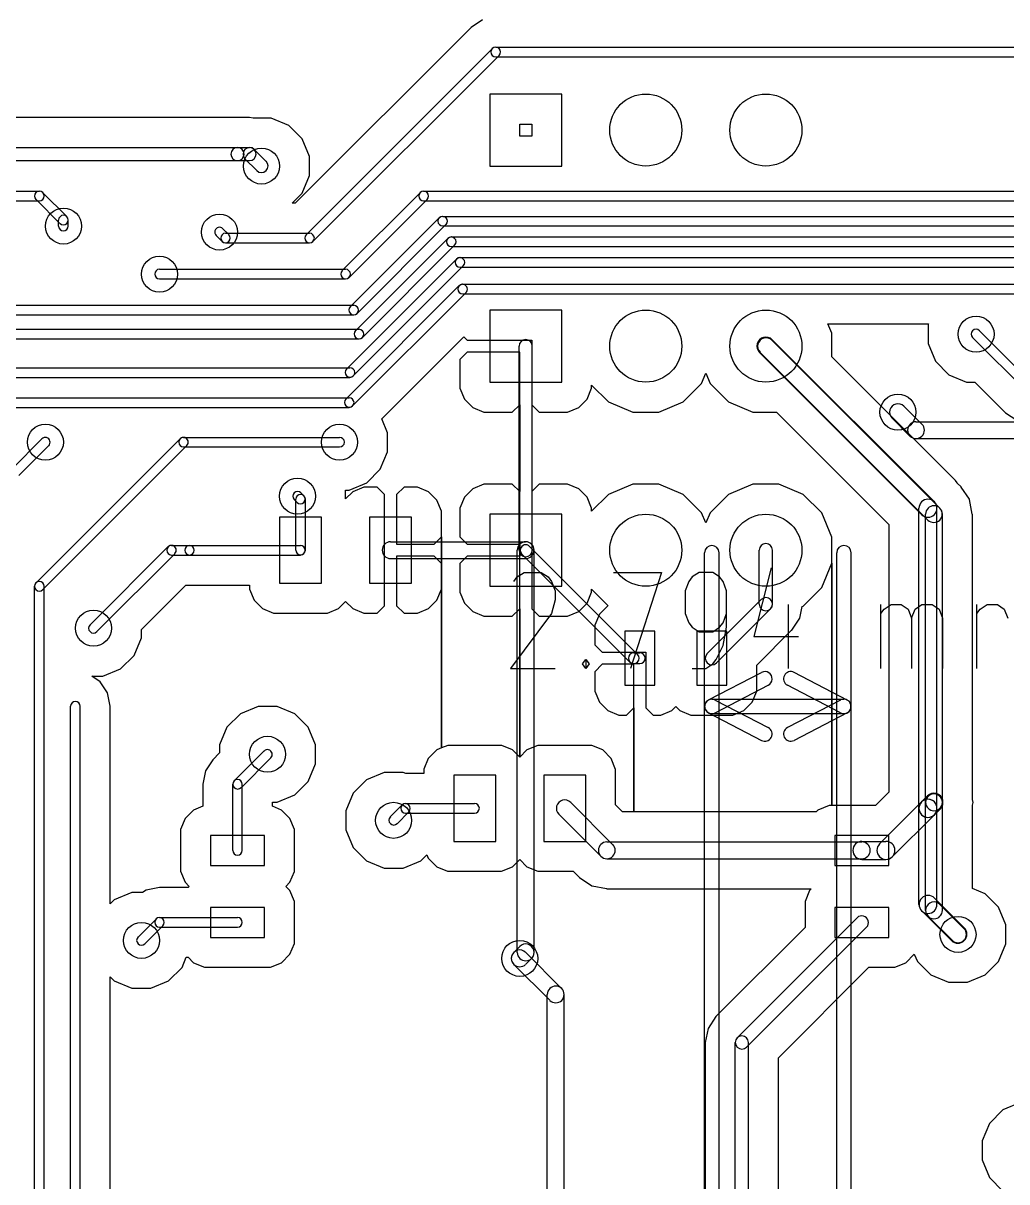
# Model space of a CAD drawing. Extents: x -29274 to 69862, y 24345 to 162744.
# Drawn here: x 8315 to 16506, y 63709 to 73360 of the extents above; entities that cross this region are included whole.
import ezdxf

# ---------------------------------------------------------------- set-up
doc = ezdxf.new("R2010")
doc.units = 0
doc.layers.add('BLACK', color=1, linetype='CONTINUOUS')

msp = doc.modelspace()

# ---------------------------------------------------------------- linework, layer by layer
at = {"layer": 'BLACK'}
for p, q in [((12139, 73388), (12045, 73325)), ((12139, 73388), (12045, 73325)), ((12045, 73325), (10580, 71860)), ((12045, 73325), (10580, 71860)), ((12250, 73160), (18500, 73160)), ((12222, 73148), (10672, 71598)), ((12278, 73092), (10728, 71542)), ((12250, 73080), (18500, 73080)), ((12200, 72770), (12200, 72170)), ((12800, 72770), (12200, 72770)), ((12800, 72170), (12800, 72770)), ((10100, 72575), (8221, 72575)), ((10100, 72575), (8221, 72575)), ((10200, 72575), (10100, 72575)), ((10200, 72575), (10100, 72575)), ((10230, 72569), (10200, 72575)), ((10230, 72569), (10200, 72575)), ((10380, 72569), (10230, 72569)), ((10380, 72569), (10230, 72569)), ((10526, 72508), (10380, 72569)), ((10526, 72508), (10380, 72569)), ((10638, 72396), (10526, 72508)), ((10638, 72396), (10526, 72508)), ((12450, 72420), (12450, 72520)), ((12450, 72520), (12550, 72520)), ((12450, 72420), (12450, 72520)), ((12450, 72520), (12550, 72520)), ((12550, 72520), (12550, 72420)), ((12550, 72520), (12550, 72420)), ((10699, 72249), (10638, 72396)), ((10699, 72249), (10638, 72396)), ((12550, 72420), (12450, 72420)), ((12550, 72420), (12450, 72420)), ((7150, 72325), (10100, 72325)), ((10100, 72325), (10200, 72325)), ((10239, 72308), (10338, 72209)), ((7150, 72215), (10100, 72215)), ((10100, 72215), (10200, 72215)), ((10162, 72231), (10261, 72132)), ((10699, 72090), (10699, 72249)), ((10699, 72090), (10699, 72249)), ((12200, 72170), (12800, 72170)), ((10638, 71944), (10699, 72090)), ((10638, 71944), (10699, 72090)), ((7600, 71960), (8450, 71960)), ((8479, 71948), (8678, 71749)), ((10554, 71860), (10638, 71944)), ((10554, 71860), (10638, 71944)), ((11621, 71948), (10972, 71299)), ((11650, 71960), (19388, 71960)), ((7600, 71880), (8450, 71880)), ((8422, 71891), (8621, 71692)), ((10580, 71860), (10554, 71860)), ((10580, 71860), (10554, 71860)), ((11678, 71891), (11029, 71242)), ((11650, 71880), (19388, 71880)), ((8610, 71670), (8610, 71720)), ((8690, 71670), (8690, 71720)), ((11780, 71739), (11040, 70999)), ((11809, 71751), (19353, 71751)), ((10028, 71599), (9979, 71648)), ((11836, 71683), (11096, 70943)), ((11809, 71671), (19353, 71671)), ((9971, 71542), (9922, 71591)), ((10000, 71610), (10700, 71610)), ((10000, 71530), (10700, 71530)), ((11852, 71567), (11084, 70799)), ((11881, 71579), (19281, 71579)), ((11908, 71511), (11140, 70743)), ((11881, 71499), (19281, 71499)), ((11924, 71395), (11008, 70479)), ((11980, 71339), (11064, 70423)), ((11953, 71407), (19153, 71407)), ((11953, 71327), (19153, 71327)), ((9450, 71310), (11000, 71310)), ((9450, 71230), (11000, 71230)), ((11001, 70229), (11946, 71174)), ((11975, 71185), (19075, 71185)), ((11058, 70172), (12003, 71117)), ((11975, 71105), (19075, 71105)), ((7950, 71010), (11068, 71010)), ((12200, 70970), (12200, 70370)), ((12800, 70970), (12200, 70970)), ((12800, 70370), (12800, 70970)), ((7950, 70930), (11068, 70930)), ((15049, 70779), (15017, 70855)), ((15017, 70855), (15853, 70855)), ((15049, 70779), (15017, 70855)), ((15017, 70855), (15853, 70855)), ((15853, 70855), (15851, 70850)), ((15853, 70855), (15851, 70850)), ((15851, 70850), (15851, 70691)), ((15851, 70850), (15851, 70691)), ((6950, 70810), (11112, 70810)), ((11302, 70063), (11986, 70746)), ((11302, 70063), (11986, 70746)), ((11986, 70746), (12012, 70720)), ((11986, 70746), (12012, 70720)), ((15049, 70581), (15049, 70779)), ((15049, 70581), (15049, 70779)), ((16278, 70798), (16728, 70348)), ((6950, 70730), (11112, 70730)), ((12012, 70720), (12400, 70720)), ((12012, 70720), (12400, 70720)), ((12400, 70720), (12450, 70720)), ((12400, 70720), (12450, 70720)), ((12445, 68970), (12445, 70670)), ((12450, 70720), (12550, 70720)), ((12450, 70720), (12550, 70720)), ((12550, 70720), (12550, 70620)), ((12550, 70720), (12550, 70620)), ((12555, 68970), (12555, 70670)), ((15949, 69320), (14550, 70719)), ((15903, 69373), (14553, 70723)), ((15851, 70691), (15912, 70544)), ((15851, 70691), (15912, 70544)), ((16222, 70742), (16672, 70292)), ((12012, 70620), (11950, 70558)), ((12012, 70620), (11950, 70558)), ((11950, 70558), (11951, 70419)), ((11950, 70558), (11951, 70419)), ((12450, 70620), (12012, 70620)), ((12450, 70620), (12012, 70620)), ((12450, 70182), (12450, 70620)), ((12450, 70182), (12450, 70620)), ((12550, 70620), (12550, 70570)), ((12550, 70620), (12550, 70570)), ((12550, 70570), (12550, 70182)), ((12550, 70570), (12550, 70182)), ((15797, 69267), (14447, 70617)), ((15850, 69221), (14451, 70620)), ((16080, 69550), (15049, 70581)), ((16080, 69550), (15049, 70581)), ((4600, 70490), (11036, 70490)), ((15912, 70544), (16024, 70432)), ((15912, 70544), (16024, 70432)), ((4600, 70410), (11036, 70410)), ((11951, 70419), (11951, 70320)), ((11951, 70419), (11951, 70320)), ((12200, 70370), (12800, 70370)), ((13811, 70205), (13965, 70359)), ((13811, 70205), (13965, 70359)), ((13965, 70359), (14000, 70444)), ((13965, 70359), (14000, 70444)), ((14000, 70444), (14035, 70359)), ((14000, 70444), (14035, 70359)), ((14035, 70359), (14189, 70205)), ((14035, 70359), (14189, 70205)), ((16024, 70432), (16170, 70371)), ((16024, 70432), (16170, 70371)), ((16170, 70371), (16239, 70371)), ((16170, 70371), (16239, 70371)), ((16239, 70371), (16495, 70115)), ((16239, 70371), (16495, 70115)), ((11951, 70320), (11989, 70229)), ((11951, 70320), (11989, 70229)), ((13011, 70229), (13049, 70320)), ((13011, 70229), (13049, 70320)), ((13049, 70320), (13049, 70345)), ((13049, 70345), (13189, 70205)), ((13049, 70320), (13049, 70345)), ((13049, 70345), (13189, 70205)), ((4600, 70240), (11030, 70240)), ((11989, 70229), (12059, 70159)), ((11989, 70229), (12059, 70159)), ((12388, 70120), (12450, 70182)), ((12388, 70120), (12450, 70182)), ((12450, 69458), (12450, 70182)), ((12450, 70182), (12450, 69458)), ((12450, 69458), (12450, 70182)), ((12450, 70182), (12450, 69458)), ((12550, 70182), (12612, 70120)), ((12550, 70182), (12612, 70120)), ((12941, 70159), (13011, 70229)), ((12941, 70159), (13011, 70229)), ((13189, 70205), (13391, 70121)), ((13189, 70205), (13391, 70121)), ((13609, 70121), (13811, 70205)), ((13609, 70121), (13811, 70205)), ((14189, 70205), (14391, 70121)), ((14189, 70205), (14391, 70121)), ((15799, 70020), (15650, 70169)), ((4600, 70160), (11030, 70160)), ((12059, 70159), (12151, 70121)), ((12059, 70159), (12151, 70121)), ((12151, 70121), (12388, 70120)), ((12151, 70121), (12388, 70120)), ((12612, 70120), (12849, 70121)), ((12612, 70120), (12849, 70121)), ((12849, 70121), (12941, 70159)), ((12849, 70121), (12941, 70159)), ((13391, 70121), (13609, 70121)), ((13391, 70121), (13609, 70121)), ((14391, 70121), (14589, 70121)), ((14391, 70121), (14589, 70121)), ((14589, 70121), (15525, 69185)), ((14589, 70121), (15525, 69185)), ((15700, 69921), (15551, 70070)), ((16495, 70115), (16589, 70052)), ((16495, 70115), (16589, 70052)), ((11349, 69949), (11302, 70063)), ((11349, 69949), (11302, 70063)), ((15750, 70040), (16650, 70040)), ((8222, 69649), (8471, 69898)), ((8422, 68699), (9621, 69898)), ((9650, 69910), (10950, 69910)), ((11349, 69790), (11349, 69949)), ((11349, 69790), (11349, 69949)), ((15750, 69900), (16650, 69900)), ((8279, 69592), (8528, 69841)), ((8479, 68642), (9678, 69841)), ((9650, 69830), (10950, 69830)), ((11288, 69644), (11349, 69790)), ((11288, 69644), (11349, 69790)), ((11176, 69532), (11288, 69644)), ((11176, 69532), (11288, 69644)), ((11029, 69471), (11176, 69532)), ((11029, 69471), (11176, 69532)), ((11151, 69494), (11059, 69456)), ((11151, 69494), (11059, 69456)), ((11263, 69495), (11151, 69494)), ((11263, 69495), (11151, 69494)), ((11325, 69433), (11263, 69495)), ((11325, 69433), (11263, 69495)), ((11487, 69495), (11425, 69433)), ((11487, 69495), (11425, 69433)), ((11599, 69494), (11487, 69495)), ((11599, 69494), (11487, 69495)), ((11691, 69456), (11599, 69494)), ((11691, 69456), (11599, 69494)), ((12151, 69519), (12059, 69481)), ((12151, 69519), (12059, 69481)), ((12388, 69520), (12151, 69519)), ((12388, 69520), (12151, 69519)), ((12450, 69458), (12388, 69520)), ((12450, 69458), (12388, 69520)), ((12612, 69520), (12550, 69458)), ((12612, 69520), (12550, 69458)), ((12849, 69519), (12612, 69520)), ((12849, 69519), (12612, 69520)), ((12941, 69481), (12849, 69519)), ((12941, 69481), (12849, 69519)), ((13391, 69519), (13189, 69435)), ((13391, 69519), (13189, 69435)), ((13609, 69519), (13391, 69519)), ((13609, 69519), (13391, 69519)), ((13811, 69435), (13609, 69519)), ((13811, 69435), (13609, 69519)), ((14391, 69519), (14189, 69435)), ((14391, 69519), (14189, 69435)), ((14609, 69519), (14391, 69519)), ((14609, 69519), (14391, 69519)), ((14811, 69435), (14609, 69519)), ((14811, 69435), (14609, 69519)), ((16093, 69530), (16080, 69550)), ((16093, 69530), (16080, 69550)), ((16094, 69529), (16093, 69530)), ((16094, 69529), (16093, 69530)), ((16126, 69497), (16094, 69529)), ((16126, 69497), (16094, 69529)), ((16126, 69496), (16126, 69497)), ((16126, 69496), (16126, 69497)), ((16195, 69394), (16126, 69496)), ((16195, 69394), (16126, 69496)), ((10572, 69392), (10596, 69368)), ((10585, 68971), (10585, 69395)), ((10628, 69448), (10652, 69424)), ((10665, 68971), (10665, 69395)), ((10999, 69398), (10999, 69471)), ((10999, 69471), (11029, 69471)), ((10999, 69398), (10999, 69471)), ((10999, 69471), (11029, 69471)), ((11000, 69397), (10999, 69398)), ((11000, 69397), (10999, 69398)), ((11059, 69456), (11000, 69397)), ((11059, 69456), (11000, 69397)), ((11325, 69070), (11325, 69433)), ((11325, 69070), (11325, 69433)), ((11425, 69433), (11425, 69020)), ((11425, 69433), (11425, 69020)), ((11761, 69386), (11691, 69456)), ((11761, 69386), (11691, 69456)), ((11989, 69411), (11951, 69320)), ((11989, 69411), (11951, 69320)), ((12059, 69481), (11989, 69411)), ((12059, 69481), (11989, 69411)), ((12450, 69020), (12450, 69458)), ((12450, 69020), (12450, 69458)), ((12550, 69458), (12550, 69070)), ((12550, 69458), (12550, 69070)), ((13011, 69411), (12941, 69481)), ((13011, 69411), (12941, 69481)), ((13049, 69320), (13011, 69411)), ((13049, 69320), (13011, 69411)), ((13189, 69435), (13049, 69295)), ((13189, 69435), (13049, 69295)), ((13965, 69281), (13811, 69435)), ((13965, 69281), (13811, 69435)), ((14189, 69435), (14035, 69281)), ((14189, 69435), (14035, 69281)), ((14965, 69281), (14811, 69435)), ((14965, 69281), (14811, 69435)), ((16196, 69392), (16195, 69394)), ((16196, 69392), (16195, 69394)), ((16219, 69271), (16196, 69392)), ((16219, 69271), (16196, 69392)), ((11799, 69295), (11761, 69386)), ((11799, 69295), (11761, 69386)), ((11799, 69196), (11799, 69295)), ((11799, 69196), (11799, 69295)), ((11951, 69320), (11951, 69221)), ((11951, 69320), (11951, 69221)), ((13049, 69295), (13049, 69320)), ((13049, 69295), (13049, 69320)), ((15775, 66820), (15775, 69320)), ((15925, 66820), (15925, 69320)), ((10450, 69245), (10450, 68695)), ((10800, 69245), (10450, 69245)), ((10800, 68695), (10800, 69245)), ((11200, 69245), (11200, 68695)), ((11550, 69245), (11200, 69245)), ((11550, 68695), (11550, 69245)), ((11951, 69221), (11950, 69082)), ((11951, 69221), (11950, 69082)), ((12200, 69270), (12200, 68670)), ((12800, 69270), (12200, 69270)), ((12800, 68670), (12800, 69270)), ((14000, 69197), (13965, 69281)), ((14000, 69197), (13965, 69281)), ((14035, 69281), (14000, 69197)), ((14035, 69281), (14000, 69197)), ((15049, 69079), (14965, 69281)), ((15049, 69079), (14965, 69281)), ((15830, 66870), (15830, 69270)), ((15970, 66870), (15970, 69270)), ((16220, 69270), (16219, 69271)), ((16220, 69270), (16219, 69271)), ((16220, 66894), (16220, 69270)), ((16220, 66894), (16220, 69270)), ((11800, 69082), (11799, 69196)), ((11800, 69082), (11799, 69196)), ((15525, 69185), (15525, 66955)), ((15525, 69185), (15525, 66955)), ((9550, 69010), (9700, 69010)), ((9700, 69010), (10624, 69010)), ((11325, 69020), (11325, 69070)), ((11325, 69020), (11325, 69070)), ((11325, 68920), (11325, 69020)), ((11325, 68920), (11325, 69020)), ((11375, 69040), (12499, 69040)), ((11425, 69020), (11738, 69020)), ((11425, 69020), (11738, 69020)), ((11738, 69020), (11800, 69082)), ((11738, 69020), (11800, 69082)), ((11800, 68858), (11800, 69082)), ((11800, 69082), (11800, 68858)), ((11800, 68858), (11800, 69082)), ((11800, 69082), (11800, 68858)), ((11950, 69082), (12012, 69020)), ((11950, 69082), (12012, 69020)), ((12012, 69020), (12450, 69020)), ((12012, 69020), (12450, 69020)), ((12450, 68920), (12450, 69020)), ((12450, 69020), (12450, 68920)), ((12450, 68920), (12450, 69020)), ((12450, 69020), (12450, 68920)), ((12550, 69070), (12550, 69020)), ((12550, 69070), (12550, 69020)), ((12550, 69020), (12550, 68920)), ((12550, 69020), (12550, 68920)), ((15049, 68861), (15049, 69079)), ((15049, 68861), (15049, 69079)), ((8872, 68349), (9521, 68998)), ((8929, 68292), (9578, 68941)), ((9550, 68930), (9700, 68930)), ((9700, 68930), (10624, 68930)), ((11325, 68870), (11325, 68920)), ((11325, 68870), (11325, 68920)), ((11738, 68920), (11425, 68920)), ((11425, 68920), (11425, 68507)), ((11738, 68920), (11425, 68920)), ((11425, 68920), (11425, 68507)), ((11800, 68858), (11738, 68920)), ((11800, 68858), (11738, 68920)), ((12012, 68920), (11950, 68858)), ((12012, 68920), (11950, 68858)), ((12450, 68920), (12012, 68920)), ((12450, 68920), (12012, 68920)), ((12430, 65620), (12430, 68970)), ((12450, 68482), (12450, 68920)), ((12450, 68482), (12450, 68920)), ((13368, 68038), (12468, 68938)), ((13432, 68102), (12532, 69002)), ((12550, 68920), (12550, 68870)), ((12550, 68920), (12550, 68870)), ((12570, 65620), (12570, 68970)), ((13990, 53771), (13990, 68949)), ((14110, 53771), (14110, 68949)), ((14445, 68520), (14445, 68970)), ((14555, 68520), (14555, 68970)), ((15090, 53771), (15090, 68949)), ((15210, 53771), (15210, 68949)), ((11325, 68507), (11325, 68870)), ((11325, 68507), (11325, 68870)), ((11375, 68900), (12499, 68900)), ((11799, 68744), (11800, 68858)), ((11799, 68744), (11800, 68858)), ((11800, 67323), (11800, 68858)), ((11800, 68858), (11800, 67323)), ((11800, 67323), (11800, 68858)), ((11800, 68858), (11800, 67323)), ((11950, 68858), (11951, 68719)), ((11950, 68858), (11951, 68719)), ((12550, 68870), (12550, 68482)), ((12550, 68870), (12550, 68482)), ((14543, 68823), (14400, 68252)), ((14965, 68659), (15049, 68861)), ((14965, 68659), (15049, 68861)), ((15049, 66844), (15049, 68861)), ((15049, 68861), (15049, 66844)), ((15049, 66844), (15049, 68861)), ((15049, 68861), (15049, 66844)), ((11799, 68645), (11799, 68744)), ((11799, 68645), (11799, 68744)), ((11951, 68719), (11951, 68620)), ((11951, 68719), (11951, 68620)), ((12401, 68709), (12430, 68747)), ((12430, 68747), (12487, 68785)), ((12487, 68785), (12630, 68785)), ((12630, 68785), (12687, 68747)), ((12687, 68747), (12716, 68709)), ((13230, 68785), (13630, 68785)), ((13630, 68785), (13373, 67985)), ((13886, 68747), (13858, 68709)), ((13944, 68785), (13886, 68747)), ((14058, 68785), (13944, 68785)), ((14115, 68747), (14058, 68785)), ((14144, 68709), (14115, 68747)), ((8410, 59620), (8410, 68670)), ((8490, 59620), (8490, 68670)), ((9299, 68309), (9670, 68680)), ((9299, 68309), (9670, 68680)), ((9670, 68680), (9700, 68680)), ((9670, 68680), (9700, 68680)), ((9700, 68680), (10201, 68680)), ((9700, 68680), (10201, 68680)), ((10201, 68680), (10201, 68646)), ((10201, 68680), (10201, 68646)), ((10201, 68646), (10239, 68554)), ((10201, 68646), (10239, 68554)), ((10450, 68695), (10800, 68695)), ((11200, 68695), (11550, 68695)), ((11761, 68554), (11799, 68645)), ((11761, 68554), (11799, 68645)), ((11951, 68620), (11989, 68529)), ((11951, 68620), (11989, 68529)), ((12200, 68670), (12800, 68670)), ((12716, 68709), (12744, 68633)), ((12744, 68633), (12744, 68557)), ((13011, 68529), (13049, 68620)), ((13011, 68529), (13049, 68620)), ((13049, 68620), (13049, 68645)), ((13049, 68645), (13186, 68508)), ((13049, 68620), (13049, 68645)), ((13049, 68645), (13186, 68508)), ((13858, 68709), (13829, 68633)), ((13829, 68633), (13829, 68442)), ((14172, 68633), (14144, 68709)), ((14172, 68328), (14172, 68633)), ((14811, 68505), (14965, 68659)), ((14811, 68505), (14965, 68659)), ((10239, 68554), (10309, 68484)), ((10239, 68554), (10309, 68484)), ((10941, 68484), (11000, 68543)), ((10941, 68484), (11000, 68543)), ((11000, 68543), (11059, 68484)), ((11000, 68543), (11059, 68484)), ((11691, 68484), (11761, 68554)), ((11691, 68484), (11761, 68554)), ((11989, 68529), (12059, 68459)), ((11989, 68529), (12059, 68459)), ((12744, 68557), (12716, 68442)), ((12941, 68459), (13011, 68529)), ((12941, 68459), (13011, 68529)), ((14461, 68559), (14011, 68109)), ((10309, 68484), (10400, 68446)), ((10309, 68484), (10400, 68446)), ((10400, 68446), (10499, 68446)), ((10400, 68446), (10499, 68446)), ((10499, 68446), (10849, 68446)), ((10499, 68446), (10849, 68446)), ((10849, 68446), (10941, 68484)), ((10849, 68446), (10941, 68484)), ((11059, 68484), (11151, 68446)), ((11059, 68484), (11151, 68446)), ((11151, 68446), (11263, 68445)), ((11151, 68446), (11263, 68445)), ((11263, 68445), (11325, 68507)), ((11263, 68445), (11325, 68507)), ((11425, 68507), (11487, 68445)), ((11425, 68507), (11487, 68445)), ((11487, 68445), (11599, 68446)), ((11487, 68445), (11599, 68446)), ((11599, 68446), (11691, 68484)), ((11599, 68446), (11691, 68484)), ((12059, 68459), (12151, 68421)), ((12059, 68459), (12151, 68421)), ((12716, 68442), (12373, 67985)), ((12388, 68420), (12450, 68482)), ((12388, 68420), (12450, 68482)), ((12450, 67247), (12450, 68482)), ((12450, 68482), (12450, 67247)), ((12450, 67247), (12450, 68482)), ((12450, 68482), (12450, 67247)), ((12550, 68482), (12612, 68420)), ((12550, 68482), (12612, 68420)), ((12849, 68421), (12941, 68459)), ((12849, 68421), (12941, 68459)), ((13114, 68436), (13076, 68345)), ((13114, 68436), (13076, 68345)), ((13184, 68506), (13114, 68436)), ((13184, 68506), (13114, 68436)), ((13186, 68508), (13184, 68506)), ((13186, 68508), (13184, 68506)), ((13829, 68442), (13858, 68366)), ((14539, 68481), (14089, 68031)), ((14144, 68366), (14172, 68442)), ((14686, 68519), (14686, 67985)), ((14782, 68403), (14801, 68501)), ((14782, 68403), (14801, 68501)), ((14801, 68501), (14811, 68505)), ((14801, 68501), (14811, 68505)), ((15457, 67985), (15457, 68519)), ((15457, 68442), (15485, 68480)), ((15485, 68480), (15543, 68519)), ((15543, 68519), (15628, 68519)), ((15628, 68519), (15685, 68480)), ((15685, 68480), (15714, 68404)), ((15714, 68404), (15743, 68480)), ((15743, 68480), (15800, 68519)), ((15800, 68519), (15885, 68519)), ((15885, 68519), (15943, 68480)), ((15943, 68480), (15971, 68404)), ((16257, 67985), (16257, 68519)), ((16257, 68442), (16285, 68480)), ((16285, 68480), (16343, 68519)), ((16343, 68519), (16428, 68519)), ((16428, 68519), (16485, 68480)), ((16485, 68480), (16514, 68404)), ((12151, 68421), (12388, 68420)), ((12151, 68421), (12388, 68420)), ((12612, 68420), (12849, 68421)), ((12612, 68420), (12849, 68421)), ((13076, 68345), (13076, 68246)), ((13076, 68345), (13076, 68246)), ((13858, 68366), (13886, 68328)), ((14115, 68328), (14144, 68366)), ((14716, 68304), (14782, 68403)), ((14716, 68304), (14782, 68403)), ((15714, 68404), (15714, 67985)), ((15971, 68404), (15971, 67985)), ((9238, 68094), (9299, 68240)), ((9238, 68094), (9299, 68240)), ((9299, 68240), (9299, 68309)), ((9299, 68240), (9299, 68309)), ((13076, 68246), (13075, 68182)), ((13076, 68246), (13075, 68182)), ((13575, 68295), (13325, 68295)), ((13325, 68295), (13325, 67845)), ((13575, 67845), (13575, 68295)), ((13886, 68328), (13944, 68290)), ((14175, 68295), (13925, 68295)), ((13925, 68295), (13925, 67845)), ((13944, 68290), (14058, 68290)), ((14058, 68290), (14115, 68328)), ((14144, 68176), (14172, 68328)), ((14175, 67845), (14175, 68295)), ((14400, 68252), (14772, 68252)), ((14424, 68013), (14713, 68303)), ((14424, 68013), (14713, 68303)), ((14713, 68303), (14715, 68304)), ((14713, 68303), (14715, 68304)), ((14715, 68304), (14716, 68304)), ((14715, 68304), (14716, 68304)), ((13075, 68182), (13137, 68120)), ((13075, 68182), (13137, 68120)), ((14086, 68061), (14144, 68176)), ((9126, 67982), (9238, 68094)), ((9126, 67982), (9238, 68094)), ((12972, 68023), (13001, 68061)), ((13001, 68061), (13029, 68023)), ((13001, 68061), (13001, 67985)), ((13137, 68120), (13350, 68120)), ((13137, 68120), (13350, 68120)), ((13350, 68120), (13400, 68120)), ((13350, 68120), (13400, 68120)), ((13400, 68120), (13500, 68120)), ((13400, 68120), (13500, 68120)), ((13400, 68115), (13450, 68115)), ((13500, 68120), (13500, 68020)), ((13500, 68120), (13500, 68020)), ((14058, 68023), (14086, 68061)), ((8979, 67921), (9126, 67982)), ((8979, 67921), (9126, 67982)), ((12373, 67985), (12744, 67985)), ((13001, 67985), (12972, 68023)), ((13029, 68023), (13001, 67985)), ((13137, 68020), (13075, 67958)), ((13137, 68020), (13075, 67958)), ((13075, 67958), (13076, 67894)), ((13075, 67958), (13076, 67894)), ((13400, 68020), (13137, 68020)), ((13400, 68020), (13137, 68020)), ((13400, 68025), (13450, 68025)), ((13400, 67657), (13400, 68020)), ((13400, 67657), (13400, 68020)), ((13500, 68020), (13500, 67970)), ((13500, 68020), (13500, 67970)), ((13500, 67970), (13500, 67657)), ((13500, 67970), (13500, 67657)), ((13886, 67985), (14001, 67985)), ((14001, 67985), (14058, 68023)), ((14022, 67723), (14464, 67952)), ((14424, 67894), (14424, 68013)), ((14424, 67894), (14424, 68013)), ((15177, 67722), (14735, 67952)), ((8955, 67875), (8886, 67921)), ((8886, 67921), (8979, 67921)), ((8955, 67875), (8886, 67921)), ((8886, 67921), (8979, 67921)), ((9018, 67781), (8955, 67875)), ((9018, 67781), (8955, 67875)), ((13076, 67894), (13076, 67795)), ((13076, 67894), (13076, 67795)), ((14424, 67795), (14424, 67894)), ((14424, 67795), (14424, 67894)), ((9040, 67670), (9018, 67781)), ((9040, 67670), (9018, 67781)), ((13076, 67795), (13114, 67704)), ((13076, 67795), (13114, 67704)), ((13325, 67845), (13575, 67845)), ((13925, 67845), (14175, 67845)), ((14078, 67616), (14520, 67845)), ((14386, 67704), (14424, 67795)), ((14386, 67704), (14424, 67795)), ((15121, 67616), (14679, 67846)), ((8710, 61770), (8710, 67670)), ((8790, 61770), (8790, 67670)), ((9040, 66024), (9040, 67670)), ((9040, 66024), (9040, 67670)), ((10271, 67669), (10124, 67608)), ((10271, 67669), (10124, 67608)), ((10430, 67669), (10271, 67669)), ((10430, 67669), (10271, 67669)), ((10576, 67608), (10430, 67669)), ((10576, 67608), (10430, 67669)), ((13114, 67704), (13184, 67634)), ((13114, 67704), (13184, 67634)), ((13338, 67595), (13400, 67657)), ((13338, 67595), (13400, 67657)), ((13400, 66790), (13400, 67657)), ((13400, 67657), (13400, 66790)), ((13400, 66790), (13400, 67657)), ((13400, 67657), (13400, 66790)), ((13500, 67657), (13562, 67595)), ((13500, 67657), (13562, 67595)), ((13716, 67634), (13750, 67668)), ((13716, 67634), (13750, 67668)), ((13750, 67668), (13784, 67634)), ((13750, 67668), (13784, 67634)), ((14050, 67729), (15150, 67729)), ((14078, 67722), (14520, 67493)), ((14316, 67634), (14386, 67704)), ((14316, 67634), (14386, 67704)), ((15121, 67722), (14679, 67492)), ((10124, 67608), (10012, 67496)), ((10124, 67608), (10012, 67496)), ((10688, 67496), (10576, 67608)), ((10688, 67496), (10576, 67608)), ((13184, 67634), (13276, 67596)), ((13184, 67634), (13276, 67596)), ((13276, 67596), (13338, 67595)), ((13276, 67596), (13338, 67595)), ((13562, 67595), (13624, 67596)), ((13562, 67595), (13624, 67596)), ((13624, 67596), (13716, 67634)), ((13624, 67596), (13716, 67634)), ((13784, 67634), (13875, 67596)), ((13784, 67634), (13875, 67596)), ((13875, 67596), (13974, 67596)), ((13875, 67596), (13974, 67596)), ((13974, 67596), (14224, 67596)), ((13974, 67596), (14224, 67596)), ((14022, 67615), (14464, 67386)), ((14050, 67609), (15150, 67609)), ((14224, 67596), (14316, 67634)), ((14224, 67596), (14316, 67634)), ((15177, 67616), (14735, 67386)), ((10012, 67496), (9951, 67350)), ((10012, 67496), (9951, 67350)), ((10749, 67349), (10688, 67496)), ((10749, 67349), (10688, 67496)), ((9951, 67281), (9895, 67225)), ((9951, 67281), (9895, 67225)), ((9951, 67350), (9951, 67281)), ((9951, 67350), (9951, 67281)), ((10072, 67049), (10321, 67298)), ((10749, 67190), (10749, 67349)), ((10749, 67190), (10749, 67349)), ((11759, 67306), (11689, 67236)), ((11759, 67306), (11689, 67236)), ((11800, 67323), (11759, 67306)), ((11800, 67323), (11759, 67306)), ((11851, 67344), (11800, 67323)), ((11851, 67344), (11800, 67323)), ((12201, 67344), (11851, 67344)), ((12201, 67344), (11851, 67344)), ((12300, 67344), (12201, 67344)), ((12300, 67344), (12201, 67344)), ((12391, 67306), (12300, 67344)), ((12391, 67306), (12300, 67344)), ((12450, 67247), (12391, 67306)), ((12450, 67247), (12391, 67306)), ((12509, 67306), (12450, 67247)), ((12509, 67306), (12450, 67247)), ((12601, 67344), (12509, 67306)), ((12601, 67344), (12509, 67306)), ((12951, 67344), (12601, 67344)), ((12951, 67344), (12601, 67344)), ((13050, 67344), (12951, 67344)), ((13050, 67344), (12951, 67344)), ((13141, 67306), (13050, 67344)), ((13141, 67306), (13050, 67344)), ((13211, 67236), (13141, 67306)), ((13211, 67236), (13141, 67306)), ((9895, 67225), (9832, 67131)), ((9895, 67225), (9832, 67131)), ((10129, 66992), (10378, 67241)), ((10688, 67044), (10749, 67190)), ((10688, 67044), (10749, 67190)), ((11689, 67236), (11651, 67145)), ((11689, 67236), (11651, 67145)), ((13249, 67144), (13211, 67236)), ((13249, 67144), (13211, 67236)), ((9832, 67131), (9810, 67020)), ((9832, 67131), (9810, 67020)), ((11321, 67119), (11174, 67058)), ((11321, 67119), (11174, 67058)), ((11480, 67119), (11321, 67119)), ((11480, 67119), (11321, 67119)), ((11501, 67110), (11480, 67119)), ((11501, 67110), (11480, 67119)), ((11502, 67110), (11501, 67110)), ((11502, 67110), (11501, 67110)), ((11651, 67110), (11502, 67110)), ((11651, 67110), (11502, 67110)), ((11651, 67145), (11651, 67110)), ((11651, 67145), (11651, 67110)), ((12250, 67095), (11900, 67095)), ((11900, 67095), (11900, 66545)), ((12250, 66545), (12250, 67095)), ((13000, 67095), (12650, 67095)), ((12650, 67095), (12650, 66545)), ((13000, 66545), (13000, 67095)), ((13249, 66849), (13249, 67144)), ((13249, 66849), (13249, 67144)), ((9810, 67020), (9810, 66838)), ((9810, 67020), (9810, 66838)), ((10060, 66470), (10060, 67020)), ((10140, 66470), (10140, 67020)), ((10576, 66932), (10688, 67044)), ((10576, 66932), (10688, 67044)), ((11174, 67058), (11062, 66946)), ((11174, 67058), (11062, 66946)), ((10429, 66871), (10576, 66932)), ((10429, 66871), (10576, 66932)), ((11062, 66946), (11001, 66800)), ((11062, 66946), (11001, 66800)), ((15525, 66955), (15414, 66844)), ((15525, 66955), (15414, 66844)), ((15797, 66873), (15847, 66923)), ((16225, 66869), (16220, 66894)), ((16225, 66869), (16220, 66894)), ((9734, 66806), (9664, 66736)), ((9734, 66806), (9664, 66736)), ((9810, 66838), (9734, 66806)), ((9810, 66838), (9734, 66806)), ((10390, 66838), (10390, 66871)), ((10390, 66871), (10429, 66871)), ((10390, 66838), (10390, 66871)), ((10390, 66871), (10429, 66871)), ((10466, 66806), (10390, 66838)), ((10466, 66806), (10390, 66838)), ((10536, 66736), (10466, 66806)), ((10536, 66736), (10466, 66806)), ((11001, 66800), (11001, 66641)), ((11001, 66800), (11001, 66641)), ((11471, 66848), (11372, 66749)), ((11528, 66791), (11429, 66692)), ((11500, 66860), (12074, 66860)), ((13224, 66520), (12875, 66869)), ((13307, 66790), (13249, 66849)), ((13307, 66790), (13249, 66849)), ((13400, 66790), (13307, 66790)), ((13400, 66790), (13307, 66790)), ((14918, 66790), (13400, 66790)), ((14918, 66790), (13400, 66790)), ((14934, 66806), (14918, 66790)), ((14934, 66806), (14918, 66790)), ((15026, 66844), (14934, 66806)), ((15026, 66844), (14934, 66806)), ((15049, 66844), (15026, 66844)), ((15049, 66844), (15026, 66844)), ((15414, 66844), (15049, 66844)), ((15414, 66844), (15049, 66844)), ((15447, 66523), (15797, 66873)), ((15775, 66020), (15775, 66820)), ((15830, 65970), (15830, 66870)), ((15903, 66767), (15953, 66817)), ((15925, 66020), (15925, 66820)), ((15970, 65970), (15970, 66870)), ((16220, 66846), (16225, 66869)), ((16220, 66846), (16225, 66869)), ((16220, 66153), (16220, 66846)), ((16220, 66153), (16220, 66846)), ((9664, 66736), (9626, 66645)), ((9664, 66736), (9626, 66645)), ((10574, 66644), (10536, 66736)), ((10574, 66644), (10536, 66736)), ((11500, 66780), (12074, 66780)), ((13125, 66421), (12776, 66770)), ((15553, 66417), (15903, 66767)), ((9626, 66645), (9626, 66546)), ((9626, 66645), (9626, 66546)), ((10325, 66595), (9875, 66595)), ((9875, 66595), (9875, 66345)), ((10325, 66345), (10325, 66595)), ((10574, 66394), (10574, 66644)), ((10574, 66394), (10574, 66644)), ((11001, 66641), (11062, 66494)), ((11001, 66641), (11062, 66494)), ((15525, 66595), (15075, 66595)), ((15075, 66595), (15075, 66345)), ((15525, 66345), (15525, 66595)), ((9626, 66546), (9626, 66296)), ((9626, 66546), (9626, 66296)), ((11900, 66545), (12250, 66545)), ((12650, 66545), (13000, 66545)), ((13175, 66540), (15299, 66540)), ((15300, 66545), (15500, 66545)), ((11062, 66494), (11174, 66382)), ((11062, 66494), (11174, 66382)), ((11626, 66382), (11677, 66434)), ((11626, 66382), (11677, 66434)), ((11677, 66434), (11689, 66404)), ((11677, 66434), (11689, 66404)), ((11689, 66404), (11759, 66334)), ((11689, 66404), (11759, 66334)), ((13175, 66400), (15299, 66400)), ((9875, 66345), (10325, 66345)), ((10574, 66295), (10574, 66394)), ((10574, 66295), (10574, 66394)), ((11174, 66382), (11320, 66321)), ((11174, 66382), (11320, 66321)), ((11320, 66321), (11479, 66321)), ((11320, 66321), (11479, 66321)), ((11479, 66321), (11626, 66382)), ((11479, 66321), (11626, 66382)), ((11759, 66334), (11850, 66296)), ((11759, 66334), (11850, 66296)), ((12299, 66296), (12391, 66334)), ((12299, 66296), (12391, 66334)), ((12391, 66334), (12450, 66393)), ((12391, 66334), (12450, 66393)), ((12450, 66393), (12509, 66334)), ((12450, 66393), (12509, 66334)), ((12509, 66334), (12600, 66296)), ((12509, 66334), (12600, 66296)), ((15075, 66345), (15525, 66345)), ((15300, 66395), (15500, 66395)), ((9626, 66296), (9664, 66204)), ((9626, 66296), (9664, 66204)), ((10536, 66204), (10574, 66295)), ((10536, 66204), (10574, 66295)), ((11850, 66296), (11949, 66296)), ((11850, 66296), (11949, 66296)), ((11949, 66296), (12299, 66296)), ((11949, 66296), (12299, 66296)), ((12600, 66296), (12699, 66296)), ((12600, 66296), (12699, 66296)), ((12699, 66296), (12896, 66296)), ((12699, 66296), (12896, 66296)), ((12896, 66296), (12948, 66244)), ((12896, 66296), (12948, 66244)), ((12948, 66244), (12949, 66244)), ((12948, 66244), (12949, 66244)), ((12949, 66244), (13051, 66175)), ((12949, 66244), (13051, 66175)), ((9221, 66119), (9074, 66058)), ((9221, 66119), (9074, 66058)), ((9310, 66119), (9221, 66119)), ((9310, 66119), (9221, 66119)), ((9339, 66138), (9310, 66119)), ((9339, 66138), (9310, 66119)), ((9450, 66160), (9339, 66138)), ((9450, 66160), (9339, 66138)), ((9688, 66160), (9450, 66160)), ((9688, 66160), (9450, 66160)), ((9664, 66204), (9698, 66170)), ((9664, 66204), (9698, 66170)), ((9698, 66170), (9688, 66160)), ((9698, 66170), (9688, 66160)), ((10502, 66170), (10536, 66204)), ((10502, 66170), (10536, 66204)), ((10536, 66136), (10502, 66170)), ((10536, 66136), (10502, 66170)), ((10574, 66044), (10536, 66136)), ((10574, 66044), (10536, 66136)), ((13051, 66175), (13053, 66174)), ((13051, 66175), (13053, 66174)), ((13053, 66174), (13174, 66151)), ((13053, 66174), (13174, 66151)), ((13174, 66151), (13175, 66150)), ((13174, 66151), (13175, 66150)), ((13175, 66150), (14878, 66150)), ((13175, 66150), (14878, 66150)), ((14864, 66136), (14826, 66045)), ((14864, 66136), (14826, 66045)), ((14878, 66150), (14864, 66136)), ((14878, 66150), (14864, 66136)), ((16326, 66108), (16220, 66153)), ((16326, 66108), (16220, 66153)), ((9074, 66058), (9040, 66024)), ((9074, 66058), (9040, 66024)), ((10574, 65794), (10574, 66044)), ((10574, 65794), (10574, 66044)), ((14826, 66045), (14826, 65946)), ((14826, 66045), (14826, 65946)), ((15904, 66072), (16152, 65824)), ((16149, 65820), (15950, 66019)), ((16438, 65996), (16326, 66108)), ((16438, 65996), (16326, 66108)), ((10325, 65995), (9875, 65995)), ((9875, 65995), (9875, 65745)), ((10325, 65745), (10325, 65995)), ((14826, 65946), (14826, 65828)), ((14826, 65946), (14826, 65828)), ((15525, 65995), (15075, 65995)), ((15075, 65995), (15075, 65745)), ((15525, 65745), (15525, 65995)), ((15798, 65966), (16046, 65718)), ((16050, 65721), (15851, 65920)), ((16499, 65849), (16438, 65996)), ((16499, 65849), (16438, 65996)), ((9422, 65898), (9272, 65748)), ((9478, 65842), (9328, 65692)), ((9450, 65910), (10100, 65910)), ((9450, 65830), (10100, 65830)), ((14826, 65828), (14084, 65086)), ((14826, 65828), (14084, 65086)), ((14261, 64909), (15261, 65909)), ((14339, 64831), (15339, 65831)), ((16499, 65690), (16499, 65849)), ((16499, 65690), (16499, 65849)), ((9875, 65745), (10325, 65745)), ((10574, 65695), (10574, 65794)), ((10574, 65695), (10574, 65794)), ((15075, 65745), (15525, 65745)), ((10536, 65604), (10574, 65695)), ((10536, 65604), (10574, 65695)), ((12401, 65620), (12450, 65669)), ((16438, 65544), (16499, 65690)), ((16438, 65544), (16499, 65690)), ((9638, 65494), (9673, 65580)), ((9638, 65494), (9673, 65580)), ((9673, 65580), (9688, 65580)), ((9673, 65580), (9688, 65580)), ((9688, 65580), (9734, 65534)), ((9688, 65580), (9734, 65534)), ((9734, 65534), (9825, 65496)), ((9734, 65534), (9825, 65496)), ((10374, 65496), (10466, 65534)), ((10374, 65496), (10466, 65534)), ((10466, 65534), (10536, 65604)), ((10466, 65534), (10536, 65604)), ((12799, 65320), (12500, 65619)), ((12500, 65521), (12549, 65570)), ((15574, 65496), (15666, 65534)), ((15574, 65496), (15666, 65534)), ((15666, 65534), (15736, 65604)), ((15666, 65534), (15736, 65604)), ((15736, 65604), (15762, 65544)), ((15736, 65604), (15762, 65544)), ((15762, 65544), (15874, 65432)), ((15762, 65544), (15874, 65432)), ((16326, 65432), (16438, 65544)), ((16326, 65432), (16438, 65544)), ((9526, 65382), (9638, 65494)), ((9526, 65382), (9638, 65494)), ((9825, 65496), (9924, 65496)), ((9825, 65496), (9924, 65496)), ((9924, 65496), (10374, 65496)), ((9924, 65496), (10374, 65496)), ((12700, 65221), (12401, 65520)), ((14605, 64743), (15358, 65496)), ((14605, 64743), (15358, 65496)), ((15358, 65496), (15574, 65496)), ((15358, 65496), (15574, 65496)), ((9040, 61770), (9040, 65416)), ((9040, 65416), (9074, 65382)), ((9040, 61770), (9040, 65416)), ((9040, 65416), (9074, 65382)), ((9074, 65382), (9220, 65321)), ((9074, 65382), (9220, 65321)), ((9379, 65321), (9526, 65382)), ((9379, 65321), (9526, 65382)), ((15874, 65432), (16020, 65371)), ((15874, 65432), (16020, 65371)), ((16020, 65371), (16179, 65371)), ((16020, 65371), (16179, 65371)), ((16179, 65371), (16326, 65432)), ((16179, 65371), (16326, 65432)), ((9220, 65321), (9379, 65321)), ((9220, 65321), (9379, 65321)), ((12680, 61370), (12680, 65270)), ((12820, 61370), (12820, 65270)), ((14084, 65086), (14018, 64987)), ((14084, 65086), (14018, 64987)), ((14018, 64987), (13995, 64870)), ((14018, 64987), (13995, 64870)), ((13995, 64870), (13995, 61679)), ((13995, 64870), (13995, 61679)), ((14245, 61420), (14245, 64870)), ((14355, 61420), (14355, 64870)), ((14605, 63319), (14605, 64743)), ((14605, 63319), (14605, 64743)), ((16474, 64308), (16362, 64196)), ((16474, 64308), (16362, 64196)), ((16621, 64369), (16474, 64308)), ((16621, 64369), (16474, 64308)), ((16362, 64196), (16301, 64050)), ((16362, 64196), (16301, 64050)), ((16301, 64050), (16301, 63891)), ((16301, 64050), (16301, 63891)), ((16301, 63891), (16362, 63744)), ((16301, 63891), (16362, 63744)), ((16362, 63744), (16474, 63632)), ((16362, 63744), (16474, 63632))]:
    msp.add_line(p, q, dxfattribs=at)
for centre, radius in [((13500, 72470), 300), ((14500, 72470), 300), ((10300, 72170), 150), ((8650, 71670), 150), ((9950, 71620), 150), ((9450, 71270), 150), ((13500, 70670), 300), ((14500, 70670), 300), ((16250, 70770), 150), ((15600, 70120), 150), ((8500, 69870), 150), ((10950, 69870), 150), ((10600, 69420), 150), ((13500, 68970), 300), ((14500, 68970), 300), ((8900, 68320), 150), ((10350, 67270), 150), ((11400, 66720), 150), ((16100, 65770), 150), ((9300, 65720), 150), ((12450, 65570), 150)]:
    msp.add_circle(centre, radius, dxfattribs=at)
for centre, radius, start, end in [((12250, 73120), 40, 90, 270), ((12250, 73120), 40, -45, 135), ((10100, 72270), 55, 90, 270), ((10100, 72270), 55, 270, 450), ((10201, 72269), 55, 45, 225), ((10200, 72270), 55, 270, 450), ((10299, 72171), 55, 225, 405), ((8450, 71920), 40, 45, 225), ((8450, 71920), 40, 270, 450), ((11650, 71920), 40, 90, 270), ((11650, 71920), 40, -45, 135), ((8650, 71720), 40, 360, 540), ((8650, 71720), 40, 225, 405), ((11809, 71711), 40, 90, 270), ((11808, 71711), 40, -45, 135), ((8650, 71670), 40, 180, 360), ((9950, 71620), 40, 405, 585), ((10000, 71570), 40, 90, 270), ((10000, 71570), 40, 225, 405), ((10700, 71570), 40, 135, 315), ((10700, 71570), 40, 270, 450), ((11881, 71539), 40, 90, 270), ((11880, 71539), 40, -45, 135), ((11953, 71367), 40, 90, 270), ((11952, 71367), 40, -45, 135), ((9450, 71270), 40, 90, 270), ((11000, 71270), 40, 135, 315), ((11000, 71270), 40, 270, 450), ((11975, 71145), 40, 90, 270), ((11974, 71145), 40, 315, 495), ((11068, 70971), 40, 135, 315), ((11068, 70970), 40, 270, 450), ((11112, 70771), 40, 135, 315), ((11112, 70770), 40, 270, 450), ((14500, 70670), 75, 405, 585), ((16250, 70770), 40, 45, 225), ((12500, 70670), 55, 360, 540), ((14501, 70669), 70, 405, 585), ((11036, 70451), 40, 135, 315), ((11036, 70450), 40, 270, 450), ((11030, 70201), 40, 135, 315), ((11030, 70200), 40, 270, 450), ((15600, 70120), 70, 405, 585), ((15750, 69970), 70, 90, 270), ((15750, 69970), 70, 225, 405), ((8499, 69869), 40, 315, 495), ((9650, 69870), 40, 90, 270), ((9650, 69870), 40, 315, 495), ((10950, 69870), 40, 270, 450), ((10600, 69420), 40, 45, 225), ((10625, 69395), 40, 360, 540), ((10624, 69396), 40, 225, 405), ((15850, 69320), 75, 360, 540), ((15850, 69320), 75, 225, 405), ((15900, 69270), 70, 360, 540), ((15899, 69271), 70, 225, 405), ((9550, 68970), 40, 90, 270), ((9550, 68970), 40, 315, 495), ((9700, 68970), 40, 90, 270), ((9700, 68970), 40, 270, 450), ((10624, 68970), 40, 270, 450), ((11375, 68970), 70, 90, 270), ((12500, 68970), 70, 360, 540), ((12500, 68970), 45, 405, 585), ((12499, 68970), 70, 270, 450), ((14050, 68949), 60, 360, 540), ((14500, 68970), 55, 360, 540), ((15150, 68949), 60, 360, 540), ((10625, 68971), 40, 180, 360), ((12500, 68970), 55, 180, 360), ((8450, 68670), 40, 360, 540), ((8450, 68670), 40, 135, 315), ((14500, 68520), 55, -45, 135), ((14500, 68520), 55, 180, 360), ((8900, 68320), 40, 135, 315), ((13400, 68070), 45, 90, 270), ((13400, 68070), 45, 225, 405), ((13450, 68070), 45, 270, 450), ((14050, 68070), 55, 135, 315), ((14492, 67899), 60, 297, 477), ((14707, 67899), 60, 422, 602), ((8750, 67670), 40, 360, 540), ((14050, 67669), 60, 90, 270), ((14050, 67669), 60, 62, 242), ((14050, 67669), 60, 117, 297), ((15149, 67669), 60, 242, 422), ((15149, 67669), 60, -62, 117), ((15150, 67669), 60, 270, 450), ((14492, 67439), 60, 242, 422), ((14707, 67439), 60, 117, 297), ((10349, 67269), 40, 315, 495), ((10100, 67020), 40, 360, 540), ((10101, 67021), 40, 135, 315), ((12825, 66820), 70, 405, 585), ((15850, 66820), 75, 360, 540), ((15850, 66820), 75, 315, 495), ((15900, 66870), 70, 360, 540), ((15900, 66870), 75, 315, 495), ((11500, 66820), 40, 90, 270), ((11499, 66819), 40, -45, 135), ((12074, 66820), 40, 270, 450), ((15850, 66820), 75, 135, 315), ((15850, 66820), 75, 180, 360), ((15900, 66870), 70, 180, 360), ((11401, 66721), 40, 135, 315), ((13175, 66470), 70, 90, 270), ((13175, 66470), 70, 225, 405), ((15300, 66470), 75, 90, 270), ((15299, 66470), 70, 270, 450), ((15500, 66470), 75, 135, 315), ((15500, 66470), 75, 270, 450), ((10100, 66470), 40, 180, 360), ((15850, 66020), 75, 180, 360), ((15851, 66019), 75, 45, 225), ((15900, 65970), 70, 405, 585), ((15300, 65870), 55, 315, 495), ((15900, 65970), 70, 180, 360), ((9450, 65870), 40, 90, 270), ((9450, 65870), 40, -45, 135), ((10100, 65870), 40, 270, 450), ((16099, 65771), 75, 225, 405), ((9300, 65720), 40, 135, 315), ((16100, 65770), 70, 225, 405), ((12450, 65570), 70, 405, 585), ((12500, 65620), 70, 315, 495), ((12450, 65570), 70, 135, 315), ((12500, 65620), 70, 180, 360), ((12750, 65270), 70, 360, 540), ((12750, 65270), 70, 225, 405), ((14300, 64870), 55, 360, 540), ((14300, 64870), 55, 135, 315)]:
    msp.add_arc(centre, radius, start, end, dxfattribs=at)

doc.saveas('drawing.dxf')
